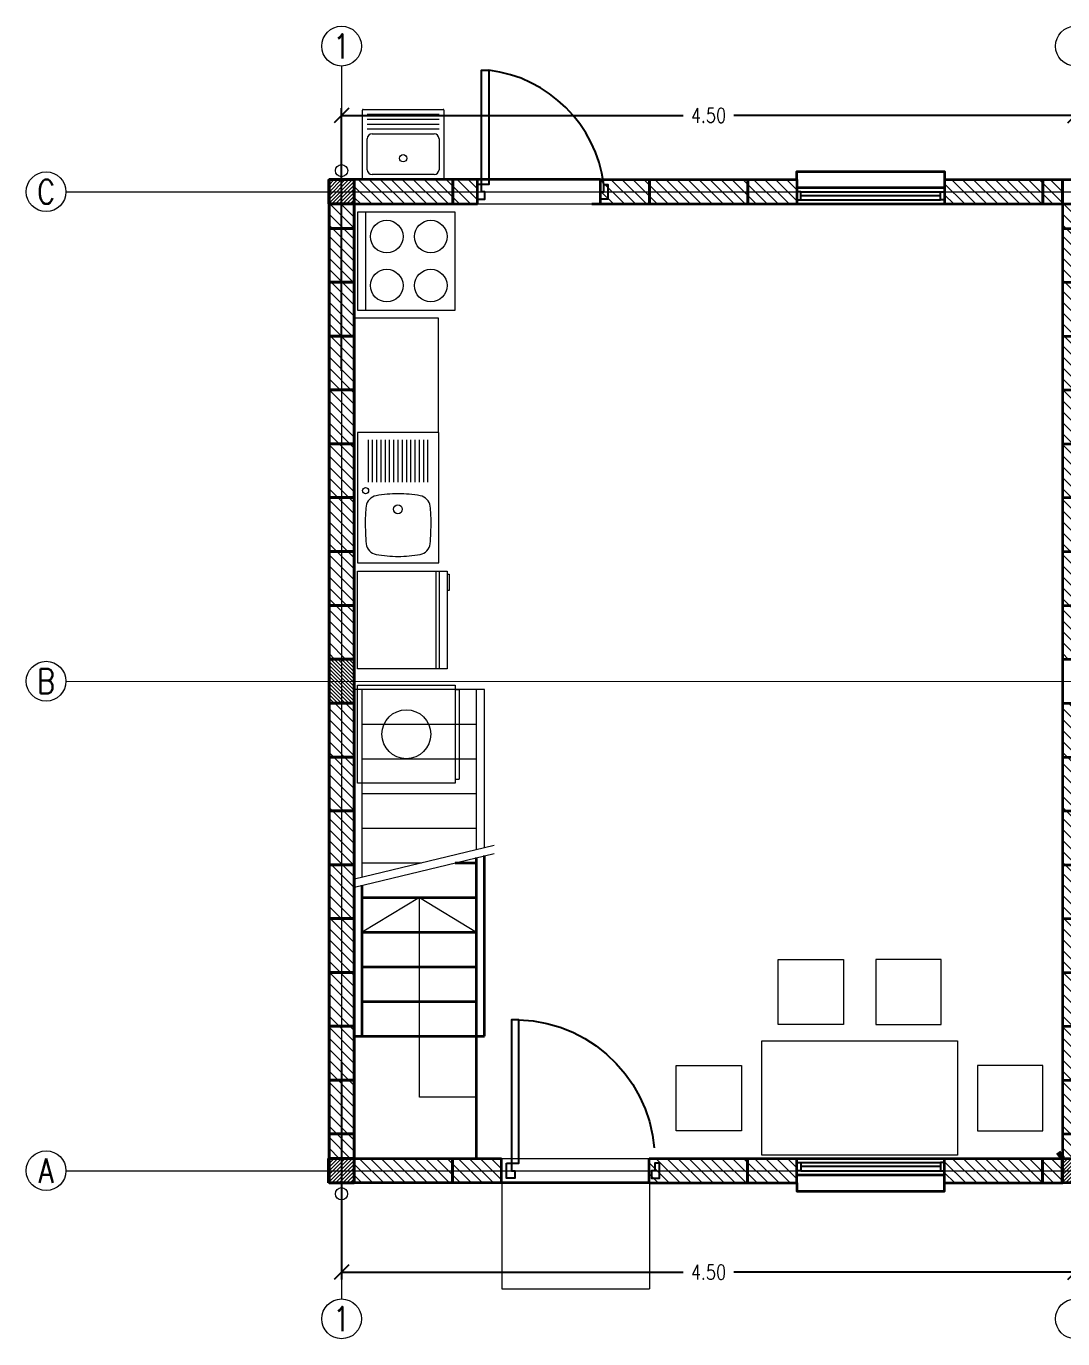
# Model space of a CAD drawing. Header units: metres. Extents: x 45 to 666, y -23 to 325.
# Drawn here: x 302.86 to 309.22, y 94.05 to 102.09 of the extents above; entities that cross this region are included whole.
import ezdxf

# ---------------------------------------------------------------- set-up
doc = ezdxf.new("R2010")
doc.units = ezdxf.units.M
doc.header["$LTSCALE"] = 5
doc.header["$MEASUREMENT"] = 0
doc.linetypes.add('HIDDEN', pattern=[0.375, 0.25, -0.125])
doc.layers.get('0').update_dxf_attribs({"color": 30})
doc.layers.get('DEFPOINTS').update_dxf_attribs({"color": 210})
for name, color, linetype, lineweight in [('A-ANNO-DIMS', 3, 'Continuous', 18), ('A-ANNO-SYMB', 3, 'Continuous', 18), ('A-ANNO-TEXT', 3, 'Continuous', 18), ('A-DOOR-FULL', 4, 'Continuous', 25), ('A-FLOR-FTPT', 6, 'Continuous', 70), ('A-FLOR-LEVL', 7, 'Continuous', 35), ('A-FLOR-OVHD', 3, 'HIDDEN', 18), ('A-FURN', 8, 'Continuous', 18), ('A-GLAZ-FULL', 4, 'Continuous', 25), ('A-WALL-FULL', 7, 'Continuous', 35), ('A-WALL-FULL-EXTR', 7, 'Continuous', 35), ('A-WALL-PATT', 8, 'Continuous', 18)]:
    doc.layers.add(name, color=color, linetype=linetype, lineweight=lineweight)
doc.styles.add('E-ROMANS', font='romans.shx', dxfattribs={"width": 0.8})
doc.dimstyles.new('E-0050_TICK_18', dxfattribs={"dimscale": 0.001, "dimtxt": 90, "dimasz": 90, "dimexe": 45, "dimexo": 30, "dimgap": 45, "dimtad": 0, "dimzin": 0, "dimdsep": 46, "dimtxsty": 'E-ROMANS', "dimblk": 'OBLIQUE', "dimcen": 45, "dimclrd": 256, "dimclre": 256, "dimclrt": 256, "dimadec": 0, "dimazin": 0, "dimtfac": 1, "dimtmove": 1, "dimatfit": 3, "dimldrblk": 'OPEN90', "dimfxl": 1, "dimtfill": 1, "dimtolj": 1, "dimtzin": 0, "dimarcsym": 0})
pattern_1 = [(135, (93.748826, 30.70779), (-0.03367596, -0.03367596), [])]

# ---------------------------------------------------------------- blocks, each defined once
blk = doc.blocks.new('LAVADERO-PL')
at = {"ltscale": 0.25}
for p, q in [((0, -0.245), (0, 0.245)), ((0.005, 0.25), (0.425, 0.25)), ((0.43, 0.245), (0.43, -0.245)), ((0.03, -0.19), (0.03, 0.19)), ((0.06, 0.22), (0.25, 0.22)), ((0.28, 0.19), (0.28, -0.19)), ((0.31, 0.22), (0.31, -0.22)), ((0.34, 0.22), (0.34, -0.22)), ((0.37, 0.22), (0.37, -0.22)), ((0.4, 0.22), (0.4, -0.22)), ((0.25, -0.22), (0.06, -0.22)), ((0.425, -0.25), (0.005, -0.25))]:
    blk.add_line(p, q, dxfattribs=at)
blk.add_circle((0.13, 0), 0.0224, dxfattribs=at)
for centre, radius, start, end in [((0.005, 0.245), 0.005, 90, 180), ((0.425, 0.245), 0.005, 0, 90), ((0.06, 0.19), 0.03, 90, 180), ((0.25, 0.19), 0.03, 0, 90), ((0.06, -0.19), 0.03, 180, 270), ((0.25, -0.19), 0.03, 270, 0), ((0.005, -0.245), 0.005, 180, 270), ((0.425, -0.245), 0.005, 270, 0)]:
    blk.add_arc(centre, radius, start, end, dxfattribs=at)
blk = doc.blocks.new('A$C1B7F5B90')
at = {"layer": 'A-DOOR-FULL'}
for points in [[(0.07, 0.79), (0.07, 0.09), (0.025, 0.09), (0.025, 0.79), (0.07, 0.79)], [(0.025, 0.09), (0, 0.09), (0, 0), (0.045, 0), (0.045, 0.045), (0.025, 0.045), (0.025, 0.09)], [(0.775, 0.09), (0.8, 0.09), (0.8, 0), (0.755, 0), (0.755, 0.045), (0.775, 0.045), (0.775, 0.09)]]:
    blk.add_lwpolyline(points, dxfattribs=at)
at = {"layer": 'A-DOOR-FULL', "linetype": 'HIDDEN'}
blk.add_arc((-0.0286, -0.0143), 0.8104, 7.39733, 83.01047, dxfattribs=at)
blk = doc.blocks.new('_Oblique')
at = {"color": 0, "linetype": 'ByBlock', "lineweight": -2}
blk.add_line((-0.5, -0.5), (0.5, 0.5), dxfattribs=at)
blk = doc.blocks.new('*D296')
at = {"layer": 'A-ANNO-DIMS', "lineweight": -2, "transparency": 16777216}
for p, q in [((304.7989, 99.9801), (304.7989, 101.5918)), ((304.7989, 101.5468), (306.8941, 101.5468)), ((309.2989, 101.5468), (307.2036, 101.5468)), ((309.2989, 99.9801), (309.2989, 101.5918))]:
    blk.add_line(p, q, dxfattribs=at)
at = {"layer": 'DEFPOINTS', "color": 0, "transparency": 16777216}
for p in [(309.2989, 101.5468), (304.7989, 99.9501), (309.2989, 99.9501)]:
    blk.add_point(p, dxfattribs=at)
at = {"layer": 'A-ANNO-DIMS', "lineweight": -2, "transparency": 16777216, "xscale": 0.09, "yscale": 0.09, "zscale": 0.09, "rotation": 180}
blk.add_blockref('_Oblique', (304.7989, 101.5468), dxfattribs=at)
at = {"layer": 'A-ANNO-DIMS', "lineweight": -2, "transparency": 16777216, "xscale": 0.09, "yscale": 0.09, "zscale": 0.09}
blk.add_blockref('_Oblique', (309.2989, 101.5468), dxfattribs=at)
at = {"layer": 'A-ANNO-DIMS', "transparency": 16777216, "insert": (307.0489, 101.5468), "char_height": 0.09, "attachment_point": 5, "style": 'E-ROMANS', "bg_fill": 3, "box_fill_scale": 1.25, "bg_fill_color": 256, "bg_fill_true_color": 13158600, "bg_fill_transparency": 0}
blk.add_mtext('\\A1;4.50', dxfattribs=at)
blk = doc.blocks.new('_Open90')
at = {"color": 0, "linetype": 'ByBlock', "lineweight": -2}
for p, q in [((0, 0), (-1, 0)), ((-0.5, 0.5), (0, 0)), ((0, 0), (-0.5, -0.5))]:
    blk.add_line(p, q, dxfattribs=at)
blk = doc.blocks.new('*D297')
at = {"layer": 'A-ANNO-DIMS', "lineweight": -2, "transparency": 16777216}
for p, q in [((304.7989, 95.743), (304.7989, 94.4115)), ((309.2989, 95.743), (309.2989, 94.4115)), ((304.7989, 94.4565), (306.8941, 94.4565)), ((309.2989, 94.4565), (307.2036, 94.4565))]:
    blk.add_line(p, q, dxfattribs=at)
at = {"layer": 'DEFPOINTS', "color": 0, "transparency": 16777216}
for p in [(304.7989, 95.773), (309.2989, 95.773), (309.2989, 94.4565)]:
    blk.add_point(p, dxfattribs=at)
at = {"layer": 'A-ANNO-DIMS', "lineweight": -2, "transparency": 16777216, "xscale": 0.09, "yscale": 0.09, "zscale": 0.09, "rotation": 180}
blk.add_blockref('_Oblique', (304.7989, 94.4565), dxfattribs=at)
at = {"layer": 'A-ANNO-DIMS', "lineweight": -2, "transparency": 16777216, "xscale": 0.09, "yscale": 0.09, "zscale": 0.09}
blk.add_blockref('_Oblique', (309.2989, 94.4565), dxfattribs=at)
at = {"layer": 'A-ANNO-DIMS', "transparency": 16777216, "insert": (307.0489, 94.4565), "char_height": 0.09, "attachment_point": 5, "style": 'E-ROMANS', "bg_fill": 3, "box_fill_scale": 1.25, "bg_fill_color": 256, "bg_fill_true_color": 13158600, "bg_fill_transparency": 0}
blk.add_mtext('\\A1;4.50', dxfattribs=at)
blk = doc.blocks.new('COCINA-PL')
blk.add_lwpolyline([(0, 0.3), (0, -0.3), (0.6, -0.3), (0.6, 0.3)], close=True)
blk.add_lwpolyline([(0.05, 0.3), (0.05, -0.3)])
for centre in [(0.18, 0.15), (0.45, 0.15), (0.18, -0.15), (0.45, -0.15)]:
    blk.add_circle(centre, 0.1)
blk = doc.blocks.new('LAVADORA-PL')
for p, q in [((0, 0), (0, 0.6)), ((0, 0.6), (0.6, 0.6)), ((0.6, 0.6), (0.6, 0)), ((0.625, 0.575), (0.625, 0.025)), ((0.6, 0), (0, 0))]:
    blk.add_line(p, q)
for points in [[(0.6, 0.575), (0.625, 0.575)], [(0.6, 0.025), (0.625, 0.025)]]:
    blk.add_lwpolyline(points)
blk.add_circle((0.3, 0.3), 0.15)
blk = doc.blocks.new('LAVAPLATO-PL')
at = {"ltscale": 5}
for p, q in [((0.5, 0.8), (0, 0.8)), ((0, 0.8), (0, 0)), ((0.0672, 0.4945), (0.0672, 0.755)), ((0.0672, 0.4945), (0.0672, 0.755)), ((0.0933, 0.4945), (0.0933, 0.755)), ((0.0933, 0.4945), (0.0933, 0.755)), ((0.1195, 0.4945), (0.1194, 0.755)), ((0.1195, 0.4945), (0.1194, 0.755)), ((0.1456, 0.4945), (0.1456, 0.755)), ((0.1456, 0.4945), (0.1456, 0.755)), ((0.1717, 0.4945), (0.1717, 0.755)), ((0.1717, 0.4945), (0.1717, 0.755)), ((0.1978, 0.4945), (0.1978, 0.755)), ((0.1978, 0.4945), (0.1978, 0.755)), ((0.2239, 0.4945), (0.2239, 0.755)), ((0.2239, 0.4945), (0.2239, 0.755)), ((0.25, 0.4945), (0.25, 0.755)), ((0.25, 0.4945), (0.25, 0.755)), ((0.2761, 0.4945), (0.2761, 0.755)), ((0.2761, 0.4945), (0.2761, 0.755)), ((0.3022, 0.4945), (0.3022, 0.755)), ((0.3022, 0.4945), (0.3022, 0.755)), ((0.3283, 0.4945), (0.3283, 0.755)), ((0.3283, 0.4945), (0.3283, 0.755)), ((0.3544, 0.4945), (0.3544, 0.755)), ((0.3544, 0.4945), (0.3544, 0.755)), ((0.3806, 0.4945), (0.3805, 0.755)), ((0.3806, 0.4945), (0.3805, 0.755)), ((0.4067, 0.4945), (0.4067, 0.755)), ((0.4067, 0.4945), (0.4067, 0.755)), ((0.4328, 0.4945), (0.4328, 0.755)), ((0.4328, 0.4945), (0.4328, 0.755)), ((0.5, 0), (0.5, 0.8)), ((0, 0), (0.5, 0))]:
    blk.add_line(p, q, dxfattribs=at)
for centre, radius in [((0.0499, 0.443), 0.019), ((0.0499, 0.443), 0.019), ((0.248, 0.329), 0.0275), ((0.248, 0.329), 0.0275)]:
    blk.add_circle(centre, radius, dxfattribs=at)
for centre, radius, start, end in [((0.1284, 0.338), 0.075, 100.38124, 172.77), ((0.1284, 0.338), 0.075, 100.38124, 172.77), ((0.25, -0.326), 0.75, 90, 100.38124), ((0.25, -0.326), 0.75, 90, 100.38124), ((0.25, -0.326), 0.75, 79.61876, 90), ((0.25, -0.326), 0.75, 79.61876, 90), ((0.3716, 0.338), 0.075, 7.23, 79.61876), ((0.3716, 0.338), 0.075, 7.23, 79.61876), ((0.798, 0.253), 0.75, 172.77, 180), ((0.798, 0.253), 0.75, 172.77, 180), ((-0.298, 0.253), 0.75, 360, 7.23), ((-0.298, 0.253), 0.75, 360, 7.23), ((1.6099, 0.253), 1.5619, 179.9987, 185.00834), ((1.6099, 0.253), 1.5619, 179.9987, 185.00834), ((-1.1099, 0.253), 1.5619, 354.99166, 0.0013), ((-1.1099, 0.253), 1.5619, 354.99166, 0.0013), ((0.1284, 0.126), 0.075, 187.23, 259.61876), ((0.1284, 0.126), 0.075, 187.23, 259.61876), ((0.3716, 0.126), 0.075, 280.38124, 352.77), ((0.3716, 0.126), 0.075, 280.38124, 352.77), ((0.25, 0.79), 0.75, 259.61876, 270), ((0.25, 0.79), 0.75, 259.61876, 270), ((0.25, 0.79), 0.75, 270, 280.38124), ((0.25, 0.79), 0.75, 270, 280.38124)]:
    blk.add_arc(centre, radius, start, end, dxfattribs=at)
blk = doc.blocks.new('RF-PL')
for p, q in [((0, 0.6), (0.5504, 0.6)), ((0, 0), (0, 0.6)), ((0.481, 0.6), (0.481, 0)), ((0.5008, 0.6), (0.5008, 0)), ((0.5504, 0.6), (0.5504, 0)), ((0.5504, 0.5806), (0.5629, 0.5806)), ((0.5629, 0.5806), (0.5629, 0.4806)), ((0.5629, 0.4806), (0.5504, 0.4806)), ((0.5504, 0), (0, 0))]:
    blk.add_line(p, q)
blk = doc.blocks.new('A$C65E00405')
at = {"layer": 'A-DOOR-FULL'}
blk.add_lwpolyline([(0.9084, 0.09), (0.8634, 0.09), (0.8634, 0.97), (0.9084, 0.97)], close=True, dxfattribs=at)
for points in [[(0, 0.09), (0.0294, 0.09), (0.0294, 0.045), (0.0494, 0.045), (0.0494, 0), (0, 0), (0, 0.09)], [(0.9378, 0.09), (0.9084, 0.09), (0.9084, 0.045), (0.8884, 0.045), (0.8884, 0), (0.9378, 0), (0.9378, 0.09)]]:
    blk.add_lwpolyline(points, dxfattribs=at)
at = {"layer": 'A-DOOR-FULL', "linetype": 'HIDDEN'}
blk.add_arc((0.8896, 0.11), 0.8604, 91.74437, 181.33429, dxfattribs=at)

msp = doc.modelspace()

# ---------------------------------------------------------------- hatches: boundary and pattern name
at = {"layer": 'A-WALL-PATT'}
h = msp.add_hatch(dxfattribs=at)
h.set_pattern_fill('LINE', color=256, scale=0.005, angle=45, style=0)
h.set_pattern_definition([(45, (149.33231, 30.70779), (-0.0112253202, 0.0112253202), [])])
h.paths.add_polyline_path([(304.8759, 101.1536), (304.7219, 101.1536), (304.7219, 101.0036), (304.8759, 101.0036)])
h = msp.add_hatch(dxfattribs=at)
h.set_pattern_fill('LINE', color=256, scale=0.015, angle=135, style=0)
h.set_pattern_definition(pattern_1)
h.paths.add_polyline_path([(305.6319, 101.1536), (304.8789, 101.1536), (304.8789, 101.0036), (305.6319, 101.0036)])
h.paths.add_polyline_path([(307.3614, 101.1536), (306.7614, 101.1536), (306.7614, 101.0036), (307.3614, 101.0036)])
h.paths.add_polyline_path([(306.7614, 101.1536), (306.3849, 101.1536), (306.3849, 101.1236), (306.3849, 101.1236), (306.3849, 101.0336), (306.3849, 101.0336), (306.3849, 101.0036), (306.7614, 101.0036)])
h.paths.add_polyline_path([(307.5909, 101.1536), (307.3614, 101.1536), (307.3614, 101.0036), (307.5909, 101.0036)])
h.paths.add_polyline_path([(309.2219, 101.1536), (308.4969, 101.1536), (308.4969, 101.0036), (309.2219, 101.0036)])
h = msp.add_hatch(dxfattribs=at)
h.set_pattern_fill('LINE', color=256, scale=0.015, angle=135, style=0)
h.set_pattern_definition([(135, (89.248826, 30.70779), (-0.03367596, -0.03367596), [])])
h.paths.add_polyline_path([(304.8759, 101.0036), (304.7219, 101.0036), (304.7219, 100.8536), (304.8759, 100.8536)])
h.paths.add_polyline_path([(304.8759, 100.8536), (304.7219, 100.8536), (304.7219, 100.5236), (304.8759, 100.5236)])
h.paths.add_polyline_path([(304.8759, 100.5236), (304.7219, 100.5236), (304.7219, 100.1936), (304.8759, 100.1936)])
h.paths.add_polyline_path([(304.8759, 100.1936), (304.7219, 100.1936), (304.7219, 99.8636), (304.8759, 99.8636)])
h.paths.add_polyline_path([(304.8759, 99.8636), (304.7219, 99.8636), (304.7219, 99.5336), (304.8759, 99.5336)])
h.paths.add_polyline_path([(304.8759, 99.5336), (304.7219, 99.5336), (304.7219, 99.2036), (304.8759, 99.2036)])
h.paths.add_polyline_path([(304.8759, 99.2036), (304.7219, 99.2036), (304.7219, 98.8736), (304.8759, 98.8736)])
h.paths.add_polyline_path([(304.8759, 98.8736), (304.7219, 98.8736), (304.7219, 98.5436), (304.8759, 98.5436)])
h.paths.add_polyline_path([(304.8759, 98.5436), (304.7219, 98.5436), (304.7219, 98.2136), (304.8759, 98.2136)])
h.paths.add_polyline_path([(304.8759, 97.9436), (304.7219, 97.9436), (304.7219, 97.6136), (304.8759, 97.6136)])
h.paths.add_polyline_path([(304.8759, 97.6136), (304.7219, 97.6136), (304.7219, 97.2836), (304.8759, 97.2836)])
h.paths.add_polyline_path([(304.8759, 97.2836), (304.7219, 97.2836), (304.7219, 96.9536), (304.8759, 96.9536)])
h.paths.add_polyline_path([(304.8759, 96.9536), (304.7219, 96.9536), (304.7219, 96.6236), (304.8759, 96.6236)])
h.paths.add_polyline_path([(304.8759, 96.6236), (304.7219, 96.6236), (304.7219, 96.2936), (304.8759, 96.2936)])
h.paths.add_polyline_path([(304.8759, 96.2936), (304.7219, 96.2936), (304.7219, 95.9636), (304.8759, 95.9636)])
h.paths.add_polyline_path([(304.8759, 95.9636), (304.7219, 95.9636), (304.7219, 95.6336), (304.8759, 95.6336)])
h.paths.add_polyline_path([(304.8759, 95.6336), (304.7219, 95.6336), (304.7219, 95.3036), (304.8759, 95.3036)])
h.paths.add_polyline_path([(304.8759, 95.3036), (304.7219, 95.3036), (304.7219, 95.1536), (304.8759, 95.1536)])
h = msp.add_hatch(dxfattribs=at)
h.set_pattern_fill('LINE', color=256, scale=0.015, angle=135, style=0)
h.set_pattern_definition([(135, (93.748826, 30.70779), (-0.03367596, -0.03367596), [])])
h.paths.add_polyline_path([(309.3759, 101.0036), (309.2219, 101.0036), (309.2219, 100.8536), (309.3759, 100.8536)])
h.paths.add_polyline_path([(309.3759, 100.8536), (309.2219, 100.8536), (309.2219, 100.5236), (309.3759, 100.5236)])
h.paths.add_polyline_path([(309.3759, 100.5236), (309.2219, 100.5236), (309.2219, 100.1936), (309.3759, 100.1936)])
h.paths.add_polyline_path([(309.3759, 100.1936), (309.2219, 100.1936), (309.2219, 99.8636), (309.3759, 99.8636)])
h.paths.add_polyline_path([(309.3759, 99.8636), (309.2219, 99.8636), (309.2219, 99.5336), (309.3759, 99.5336)])
h.paths.add_polyline_path([(309.3759, 99.5336), (309.2219, 99.5336), (309.2219, 99.2036), (309.3759, 99.2036)])
h.paths.add_polyline_path([(309.3759, 99.2036), (309.2219, 99.2036), (309.2219, 98.8736), (309.3759, 98.8736)])
h.paths.add_polyline_path([(309.3759, 98.8736), (309.2219, 98.8736), (309.2219, 98.5436), (309.3759, 98.5436)])
h.paths.add_polyline_path([(309.3759, 98.5436), (309.2219, 98.5436), (309.2219, 98.2136), (309.3759, 98.2136)])
h.paths.add_polyline_path([(309.3759, 97.9436), (309.2219, 97.9436), (309.2219, 97.6136), (309.3759, 97.6136)])
h.paths.add_polyline_path([(309.3759, 97.6136), (309.2219, 97.6136), (309.2219, 97.2836), (309.3759, 97.2836)])
h.paths.add_polyline_path([(309.3759, 97.2836), (309.2219, 97.2836), (309.2219, 96.9536), (309.3759, 96.9536)])
h.paths.add_polyline_path([(309.3759, 96.9536), (309.2219, 96.9536), (309.2219, 96.6236), (309.3759, 96.6236)])
h.paths.add_polyline_path([(309.3759, 96.6236), (309.2219, 96.6236), (309.2219, 96.2936), (309.3759, 96.2936)])
h.paths.add_polyline_path([(309.3759, 96.2936), (309.2219, 96.2936), (309.2219, 95.9636), (309.3759, 95.9636)])
h.paths.add_polyline_path([(309.3759, 95.9636), (309.2219, 95.9636), (309.2219, 95.6336), (309.3759, 95.6336)])
h.paths.add_polyline_path([(309.3759, 95.6336), (309.2219, 95.6336), (309.2219, 95.3036), (309.3759, 95.3036)])
h.paths.add_polyline_path([(309.3759, 95.3036), (309.2219, 95.3036), (309.2219, 95.1536), (309.3759, 95.1536)])
h = msp.add_hatch(dxfattribs=at)
h.set_pattern_fill('LINE', color=256, scale=0.005, angle=45, style=0)
h.set_pattern_definition([(135, (460.265393, 30.70779), (0.0112253202, 0.0112253202), [])])
h.paths.add_polyline_path([(304.8759, 97.9436), (304.7219, 97.9436), (304.7219, 98.2136), (304.8759, 98.2136)])
h = msp.add_hatch(dxfattribs=at)
h.set_pattern_fill('LINE', color=256, scale=0.005, angle=45, style=0)
h.set_pattern_definition([(45, (149.33231, 24.70779), (-0.0112253202, 0.0112253202), [])])
h.paths.add_polyline_path([(304.8759, 95.1536), (304.7219, 95.1536), (304.7219, 95.0036), (304.8759, 95.0036)])
h = msp.add_hatch(dxfattribs=at)
h.set_pattern_fill('LINE', color=256, scale=0.005, angle=45, style=0)
h.set_pattern_definition([(45, (149.33231, 24.70779), (-0.0112253202, 0.0112253202), [])])
h.paths.add_polyline_path([(304.8759, 95.1536), (304.7219, 95.1536), (304.7219, 95.0036), (304.8759, 95.0036)])
h = msp.add_hatch(dxfattribs=at)
h.set_pattern_fill('LINE', color=256, scale=0.015, angle=135, style=0)
h.set_pattern_definition(pattern_1)
h.paths.add_polyline_path([(305.7789, 95.1536), (304.8759, 95.1536), (304.8759, 95.0036), (305.7789, 95.0036)])
h.paths.add_polyline_path([(307.5909, 95.1536), (306.6849, 95.1536), (306.6849, 95.0036), (307.5909, 95.0036)])
h.paths.add_polyline_path([(309.2219, 95.1536), (308.4969, 95.1536), (308.4969, 95.0036), (309.2219, 95.0036)])
h = msp.add_hatch(dxfattribs=at)
h.set_pattern_fill('LINE', color=256, scale=0.005, angle=45, style=0)
h.set_pattern_definition([(45, (153.83231, 24.70779), (-0.0112253202, 0.0112253202), [])])
h.paths.add_polyline_path([(309.3759, 95.1536), (309.2219, 95.1536), (309.2219, 95.0036), (309.3759, 95.0036)])

# ---------------------------------------------------------------- linework, layer by layer
at = {"layer": 'A-ANNO-SYMB', "ltscale": 2}
msp.add_lwpolyline([(304.7989, 101.849), (304.7989, 94.2923)], dxfattribs=at)
at = {"layer": 'A-ANNO-SYMB'}
msp.add_lwpolyline([(303.1087, 98.0775), (315.6838, 98.078)], dxfattribs=at)
at = {"layer": 'A-ANNO-SYMB', "linetype": 'Continuous', "ltscale": 5}
for centre in [(304.7989, 101.971), (309.2989, 101.971), (302.9867, 101.0786), (302.9867, 98.0786), (302.9867, 95.0786), (304.7989, 94.1704), (309.2989, 94.1704)]:
    msp.add_circle(centre, 0.1219, dxfattribs=at)
at = {"layer": 'A-FLOR-FTPT'}
msp.add_line((309.2219, 95.1536), (309.1942, 95.19), dxfattribs=at)
at = {"layer": 'A-FLOR-LEVL'}
for p, q in [((305.4789, 101.1536), (305.4789, 101.0036)), ((305.4819, 101.1536), (305.4819, 101.0036)), ((306.3849, 101.1536), (305.6319, 101.1536)), ((305.4958, 96.9661), (305.6259, 96.9661)), ((305.6259, 95.9036), (305.6259, 96.9975)), ((305.6759, 95.9036), (305.6759, 97.0095)), ((304.9259, 95.9036), (304.9259, 96.8289)), ((304.9259, 96.7536), (305.6259, 96.7536)), ((304.9259, 96.5411), (305.6259, 96.5411)), ((304.9259, 96.3286), (305.6259, 96.3286)), ((304.9259, 96.1161), (305.6259, 96.1161)), ((304.8779, 95.9036), (305.6759, 95.9036)), ((305.6259, 95.1536), (305.6259, 95.9036)), ((304.7189, 95.0036), (304.7189, 95.1536)), ((309.0969, 95.0036), (309.0969, 95.1536)), ((309.0999, 95.0036), (309.0999, 95.1536)), ((309.2189, 95.0036), (309.2189, 95.1536)), ((306.6849, 95.0036), (305.7789, 95.0036))]:
    msp.add_line(p, q, dxfattribs=at)
for points in [[(307.5909, 101.1536), (307.5909, 101.2036), (308.4969, 101.2036), (308.4969, 101.1536)], [(304.7189, 101.1536), (304.7189, 101.0036)], [(306.6849, 101.1536), (306.6849, 101.0036)], [(306.6879, 101.1536), (306.6879, 101.0036)], [(307.2879, 101.1536), (307.2879, 101.0036)], [(307.2909, 101.1536), (307.2909, 101.0036)], [(309.0969, 101.1536), (309.0969, 101.0036)], [(309.0999, 101.1536), (309.0999, 101.0036)], [(309.2189, 101.1536), (309.2189, 101.0036)], [(307.5909, 101.1036), (308.4969, 101.1036)], [(307.5909, 101.0036), (308.4969, 101.0036)], [(305.4789, 95.0036), (305.4789, 95.1536)], [(305.4819, 95.0036), (305.4819, 95.1536)], [(307.2879, 95.0036), (307.2879, 95.1536)], [(307.2909, 95.0036), (307.2909, 95.1536)], [(307.5909, 95.1536), (308.4969, 95.1536)], [(307.5909, 95.0536), (308.4969, 95.0536)], [(307.5909, 95.0036), (307.5909, 94.9536), (308.4969, 94.9536), (308.4969, 95.0036)]]:
    msp.add_lwpolyline(points, dxfattribs=at)
at = {"layer": 'A-FLOR-OVHD'}
for p, q in [((305.6319, 101.0036), (306.3849, 101.0036)), ((304.9259, 96.8784), (304.9259, 98.0286)), ((305.6259, 97.0475), (305.6259, 98.0286)), ((305.6759, 97.0595), (305.6759, 98.0286)), ((304.9259, 97.8161), (305.6259, 97.8161)), ((304.9259, 97.6036), (305.6259, 97.6036)), ((304.9259, 97.3911), (305.6259, 97.3911)), ((304.9259, 97.1786), (305.6259, 97.1786)), ((304.9259, 96.9661), (305.2882, 96.9661)), ((305.7789, 95.1536), (306.6849, 95.1536)), ((305.7819, 95.0036), (305.7819, 94.3536)), ((305.7819, 95.0036), (305.7819, 94.3536)), ((306.6879, 95.0036), (306.6879, 94.3536)), ((306.6879, 95.0036), (306.6879, 94.3536)), ((305.7819, 94.3536), (306.6879, 94.3536)), ((305.7819, 94.3536), (306.6879, 94.3536))]:
    msp.add_line(p, q, dxfattribs=at)
for points in [[(305.6759, 98.0286), (304.8759, 98.0286)], [(304.8779, 96.8669), (305.7346, 97.0736)], [(304.8779, 96.8169), (305.7346, 97.0236)], [(305.2759, 96.7536), (304.9259, 96.5411)], [(305.6259, 95.5286), (305.2759, 95.5286), (305.2759, 96.7536)], [(305.2759, 96.7536), (305.6259, 96.5411)]]:
    msp.add_lwpolyline(points, dxfattribs=at)
at = {"layer": 'A-FURN'}
for p, q in [((305.3938, 100.3036), (304.8759, 100.3036)), ((305.3938, 99.6036), (305.3938, 100.3036))]:
    msp.add_line(p, q, dxfattribs=at)
for points in [[(307.4763, 96.3736), (307.8763, 96.3736), (307.8763, 95.9736), (307.4763, 95.9736), (307.4763, 96.3736)], [(308.4763, 96.3736), (308.0763, 96.3736), (308.0763, 95.9736), (308.4763, 95.9736), (308.4763, 96.3736)], [(308.5763, 95.8736), (308.5763, 95.1736), (307.3763, 95.1736), (307.3763, 95.8736), (308.5763, 95.8736)], [(306.8518, 95.7236), (307.2518, 95.7236), (307.2518, 95.3236), (306.8518, 95.3236), (306.8518, 95.7236)], [(309.0991, 95.7236), (308.6991, 95.7236), (308.6991, 95.3236), (309.0991, 95.3236), (309.0991, 95.7236)]]:
    msp.add_lwpolyline(points, dxfattribs=at)
for centre in [(304.7989, 101.2078), (304.7986, 94.9372), (304.7986, 94.9372)]:
    msp.add_circle(centre, 0.0375, dxfattribs=at)
at = {"layer": 'A-GLAZ-FULL'}
for p, q in [((307.6159, 101.0786), (308.4715, 101.0786)), ((308.4715, 101.0536), (307.6159, 101.0536)), ((307.6159, 101.0286), (308.4715, 101.0286)), ((307.6159, 95.1286), (308.4714, 95.1286)), ((308.4719, 95.1036), (307.6164, 95.1036)), ((307.6159, 95.0786), (308.4714, 95.0786))]:
    msp.add_line(p, q, dxfattribs=at)
for points in [[(307.5909, 101.0286), (307.6159, 101.0286), (307.6159, 101.0786), (307.5909, 101.0786)], [(308.4969, 101.0286), (308.4715, 101.0286), (308.4715, 101.0786), (308.4969, 101.0786)], [(307.5909, 95.1286), (307.6159, 95.1286), (307.6159, 95.0786), (307.5909, 95.0786)], [(308.4969, 95.1286), (308.4714, 95.1286), (308.4714, 95.0786), (308.4969, 95.0786)]]:
    msp.add_lwpolyline(points, dxfattribs=at)
at = {"layer": 'A-WALL-FULL'}
for points in [[(304.8759, 101.1536), (304.7219, 101.1536), (304.7219, 95.0036), (304.7219, 95.0036), (304.8759, 95.0036)], [(304.7219, 101.1536), (304.8759, 101.1536), (304.8759, 95.0036), (304.8759, 95.0036), (304.7219, 95.0036)], [(309.2219, 101.1536), (309.3759, 101.1536), (309.3759, 95.0036), (309.3759, 95.0036), (309.2219, 95.0036)]]:
    msp.add_lwpolyline(points, close=True, dxfattribs=at)
for points in [[(304.7219, 101.0036), (304.8759, 101.0036)], [(304.8759, 101.0036), (304.7219, 101.0036)], [(304.7219, 101.0036), (304.8759, 101.0036)], [(309.2219, 101.0036), (309.3759, 101.0036)], [(304.8759, 100.8536), (304.7219, 100.8536)], [(304.7219, 100.8536), (304.8759, 100.8536)], [(304.7219, 100.8536), (304.8759, 100.8536)], [(309.2219, 100.8536), (309.3759, 100.8536)], [(304.8759, 100.5236), (304.7219, 100.5236)], [(304.7219, 100.5236), (304.8759, 100.5236)], [(304.7219, 100.5236), (304.8759, 100.5236)], [(309.2219, 100.5236), (309.3759, 100.5236)], [(304.8759, 100.1936), (304.7219, 100.1936)], [(304.7219, 100.1936), (304.8759, 100.1936)], [(304.7219, 100.1936), (304.8759, 100.1936)], [(309.2219, 100.1936), (309.3759, 100.1936)], [(304.8759, 99.8636), (304.7219, 99.8636)], [(304.7219, 99.8636), (304.8759, 99.8636)], [(304.7219, 99.8636), (304.8759, 99.8636)], [(309.2219, 99.8636), (309.3759, 99.8636)], [(304.8759, 99.5336), (304.7219, 99.5336)], [(304.7219, 99.5336), (304.8759, 99.5336)], [(304.7219, 99.5336), (304.8759, 99.5336)], [(309.2219, 99.5336), (309.3759, 99.5336)], [(304.8759, 99.2036), (304.7219, 99.2036)], [(304.7219, 99.2036), (304.8759, 99.2036)], [(304.7219, 99.2036), (304.8759, 99.2036)], [(309.2219, 99.2036), (309.3759, 99.2036)], [(304.8759, 98.8736), (304.7219, 98.8736)], [(304.7219, 98.8736), (304.8759, 98.8736)], [(304.7219, 98.8736), (304.8759, 98.8736)], [(309.2219, 98.8736), (309.3759, 98.8736)], [(304.8759, 98.5436), (304.7219, 98.5436)], [(304.7219, 98.5436), (304.8759, 98.5436)], [(304.7219, 98.5436), (304.8759, 98.5436)], [(309.2219, 98.5436), (309.3759, 98.5436)], [(304.8759, 98.2136), (304.7219, 98.2136)], [(304.7219, 98.2136), (304.8759, 98.2136)], [(304.7219, 98.2136), (304.8759, 98.2136)], [(309.2219, 98.2136), (309.3759, 98.2136)], [(304.8759, 97.9436), (304.7219, 97.9436)], [(304.7219, 97.9436), (304.8759, 97.9436)], [(304.7219, 97.9436), (304.8759, 97.9436)], [(309.2219, 97.9436), (309.3759, 97.9436)], [(304.8759, 97.6136), (304.7219, 97.6136)], [(304.7219, 97.6136), (304.8759, 97.6136)], [(304.7219, 97.6136), (304.8759, 97.6136)], [(309.2219, 97.6136), (309.3759, 97.6136)], [(304.8759, 97.2836), (304.7219, 97.2836)], [(304.7219, 97.2836), (304.8759, 97.2836)], [(304.7219, 97.2836), (304.8759, 97.2836)], [(309.2219, 97.2836), (309.3759, 97.2836)], [(304.8759, 96.9536), (304.7219, 96.9536)], [(304.7219, 96.9536), (304.8759, 96.9536)], [(304.7219, 96.9536), (304.8759, 96.9536)], [(309.2219, 96.9536), (309.3759, 96.9536)], [(304.8759, 96.6236), (304.7219, 96.6236)], [(304.7219, 96.6236), (304.8759, 96.6236)], [(304.7219, 96.6236), (304.8759, 96.6236)], [(309.2219, 96.6236), (309.3759, 96.6236)], [(304.8759, 96.2936), (304.7219, 96.2936)], [(304.7219, 96.2936), (304.8759, 96.2936)], [(304.7219, 96.2936), (304.8759, 96.2936)], [(309.2219, 96.2936), (309.3759, 96.2936)], [(304.8759, 95.9636), (304.7219, 95.9636)], [(304.7219, 95.9636), (304.8759, 95.9636)], [(304.7219, 95.9636), (304.8759, 95.9636)], [(309.2219, 95.9636), (309.3759, 95.9636)], [(304.8759, 95.6336), (304.7219, 95.6336)], [(304.7219, 95.6336), (304.8759, 95.6336)], [(304.7219, 95.6336), (304.8759, 95.6336)], [(309.2219, 95.6336), (309.3759, 95.6336)], [(304.8759, 95.3036), (304.7219, 95.3036)], [(304.7219, 95.3036), (304.8759, 95.3036)], [(304.7219, 95.3036), (304.8759, 95.3036)], [(309.2219, 95.3036), (309.3759, 95.3036)], [(304.7219, 95.1536), (304.8759, 95.1536)], [(304.8759, 95.1536), (304.7219, 95.1536)], [(304.7219, 95.1536), (304.8759, 95.1536)], [(309.2219, 95.1536), (309.3759, 95.1536)]]:
    msp.add_lwpolyline(points, dxfattribs=at)
at = {"layer": 'A-WALL-FULL-EXTR'}
for p, q in [((305.6319, 101.1536), (304.8759, 101.1536)), ((304.8759, 101.0036), (305.6319, 101.0036)), ((304.8759, 95.1536), (305.7789, 95.1536)), ((305.7789, 95.0036), (304.8759, 95.0036))]:
    msp.add_line(p, q, dxfattribs=at)
for points in [[(305.6319, 101.0036), (305.6319, 101.1536)], [(306.3849, 101.1536), (307.5909, 101.1536)], [(306.3849, 101.1536), (306.3849, 101.0036)], [(307.5909, 101.1536), (307.5909, 101.0036)], [(308.4969, 101.1536), (308.4969, 101.0036)], [(308.4969, 101.1536), (309.2219, 101.1536)], [(306.3334, 101.0036), (307.5909, 101.0036)], [(308.4969, 101.0036), (309.2219, 101.0036)], [(305.7789, 95.0036), (305.7789, 95.1536)], [(306.6849, 95.1536), (307.5909, 95.1536)], [(306.6849, 95.0036), (306.6849, 95.1536)], [(307.5909, 95.0036), (307.5909, 95.1536)], [(308.4969, 95.1536), (309.2219, 95.1536)], [(308.4969, 95.0036), (308.4969, 95.1536)], [(306.6849, 95.0036), (307.5909, 95.0036)], [(308.4969, 95.0036), (309.2219, 95.0036)]]:
    msp.add_lwpolyline(points, dxfattribs=at)

# ---------------------------------------------------------------- block references
at = {"layer": 'A-DOOR-FULL'}
msp.add_blockref('A$C1B7F5B90', (305.6319, 101.0336), dxfattribs=at)
at = {"layer": 'A-DOOR-FULL', "xscale": -1}
msp.add_blockref('A$C65E00405', (306.7489, 95.0336), dxfattribs=at)
at = {"layer": 'A-FURN', "rotation": 90}
msp.add_blockref('LAVADERO-PL', (305.1764, 101.1536), dxfattribs=at)
at = {"layer": 'A-FURN'}
for name, p in [('COCINA-PL', (304.8959, 100.6536)), ('LAVAPLATO-PL', (304.8959, 98.8036)), ('RF-PL', (304.8959, 98.1536)), ('LAVADORA-PL', (304.8959, 97.4536))]:
    msp.add_blockref(name, p, dxfattribs=at)

# ---------------------------------------------------------------- texts
at = {"layer": 'A-ANNO-TEXT', "ltscale": 5, "char_height": 0.15, "attachment_point": 5, "style": 'E-ROMANS'}
for s, insert in [('1', (304.7989, 101.971)), ('C', (302.9867, 101.0786)), ('B', (302.9867, 98.0786)), ('A', (302.9867, 95.0786)), ('1', (304.7989, 94.1704))]:
    msp.add_mtext(s, dxfattribs=dict(at, insert=insert))

# ---------------------------------------------------------------- next in the draw order: dimensions: what is measured, and where the dimension line sits
at = {"layer": 'A-ANNO-DIMS'}
for base, p1, p2, picture, middle in [((309.2989, 101.5468), (304.7989, 99.9501), (309.2989, 99.9501), '*D296', (307.0489, 101.5468)), ((309.2989, 94.4565), (304.7989, 95.773), (309.2989, 95.773), '*D297', (307.0489, 94.4565))]:
    dim = msp.add_linear_dim(base=base, p1=p1, p2=p2, dimstyle='E-0050_TICK_18', dxfattribs=at)
    dim.commit()
    dim.dimension.update_dxf_attribs({"geometry": picture, "text_midpoint": middle})

# ---------------------------------------------------------------- next in the draw order: linework, layer by layer
at = {"layer": 'A-ANNO-SYMB'}
for points in [[(303.1087, 101.0786), (316.1044, 101.0786)], [(303.1087, 95.0786), (315.2634, 95.0786)]]:
    msp.add_lwpolyline(points, dxfattribs=at)

doc.saveas('drawing.dxf')
